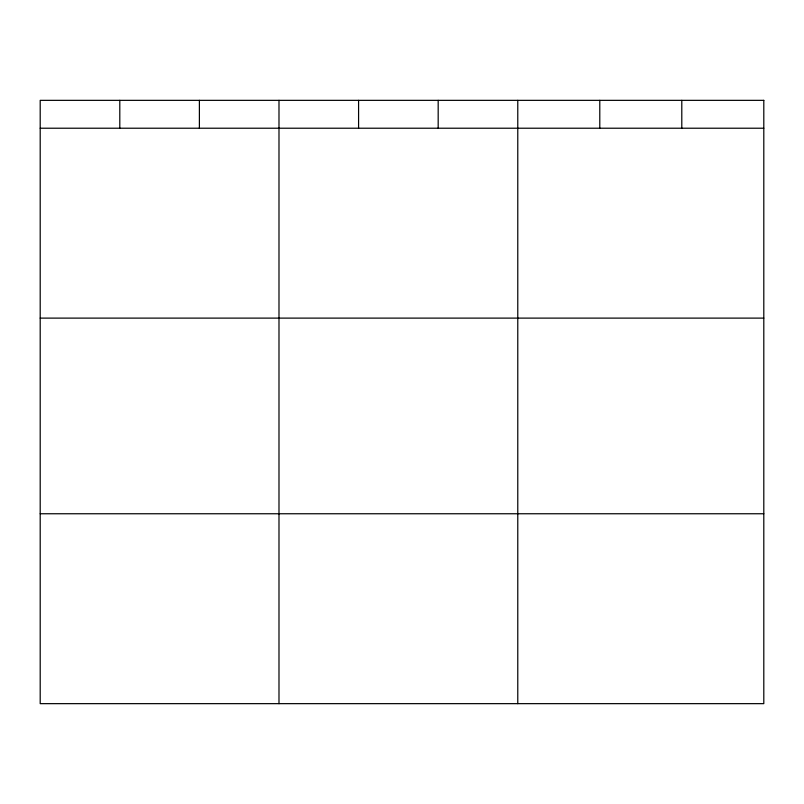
<?xml version="1.0" encoding="UTF-8"?>
<svg xmlns="http://www.w3.org/2000/svg" width="804" height="804" viewBox="0 0 804 804"><rect width="100%" height="100%" fill="white"/><g stroke="black" fill="none" stroke-linecap="round" stroke-linejoin="round"><path stroke-width="1.21" d="M40.2 128.218L763.8 128.218M40.2 318.113L763.8 318.113M40.2 513.756L763.8 513.756M681.792 100.349L681.792 128.218M599.784 100.349L599.784 128.218M517.776 100.349L517.776 703.651M438.18 100.349L438.18 128.218M358.584 100.349L358.584 128.218M278.988 100.349L278.988 703.651M199.392 100.349L199.392 128.218M119.796 100.349L119.796 128.218M763.8 100.349L40.2 100.349L40.2 703.651L763.8 703.651L763.8 100.349"/></g></svg>
